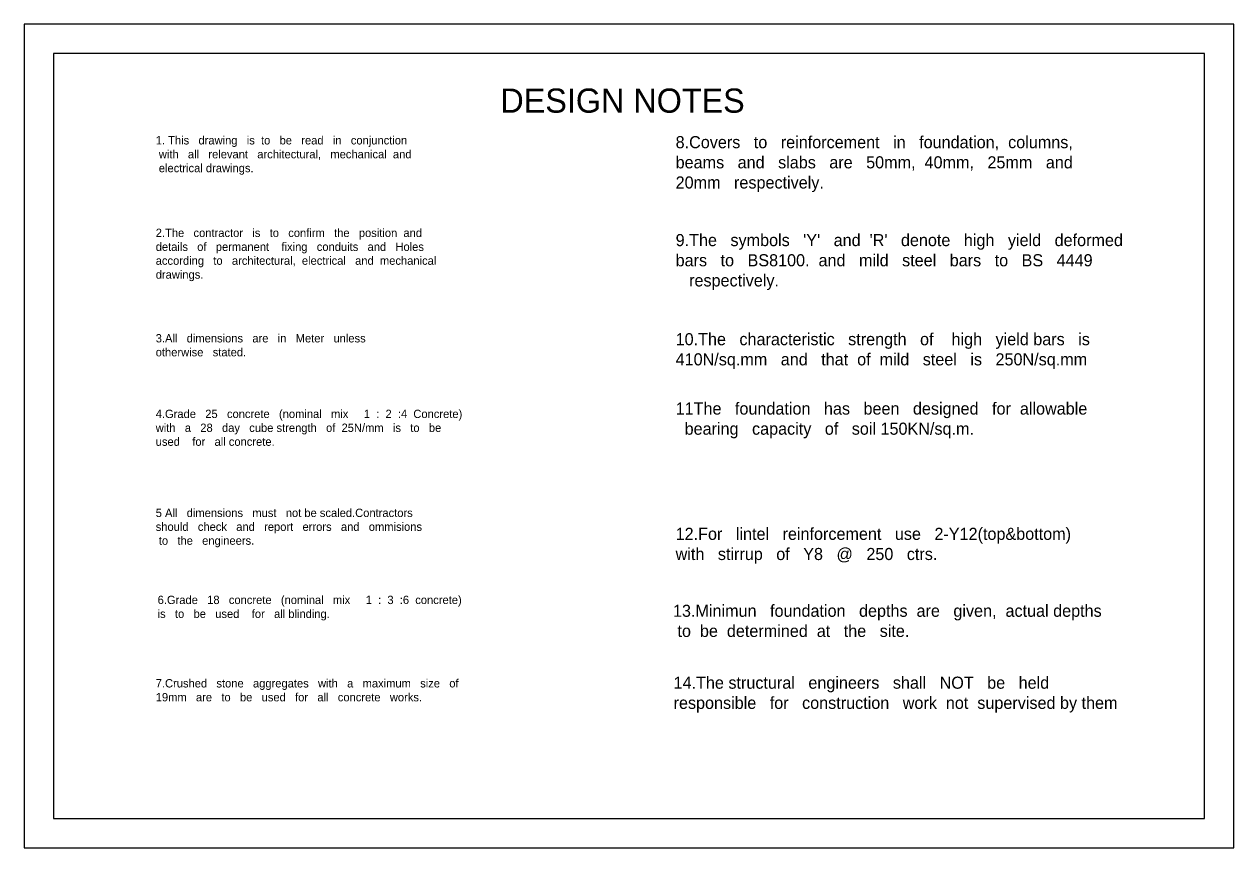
# Model space of a CAD drawing. Header units: inches. Extents: x 23 to 2032867, y 13 to 664695.
# Drawn here: x 342299 to 382943, y 16652 to 44326 of the extents above; entities that cross this region are included whole.
import ezdxf

# ---------------------------------------------------------------- set-up
doc = ezdxf.new("R2010")
doc.units = ezdxf.units.IN
doc.header["$MEASUREMENT"] = 0
doc.layers.add('Text blocks', color=7, linetype='Continuous')
doc.styles.add('Century Gothic_1', font='GOTHIC.TTF', dxfattribs={"height": 280})
doc.styles.add('GENERATED_STYLE_11', font='comic.ttf')

msp = doc.modelspace()

# ---------------------------------------------------------------- linework, layer by layer
at = {"linetype": 'Continuous'}
for points in [[(342298.546, 16651.526), (382943.018, 16651.526), (382943.018, 44326.411), (342298.546, 44326.411)], [(343283.506, 17636.486), (381958.058, 17636.486), (381958.058, 43341.451), (343283.506, 43341.451)]]:
    msp.add_lwpolyline(points, close=True, dxfattribs=at)

# ---------------------------------------------------------------- texts
at = {"layer": 'Text blocks', "color": 7, "attachment_point": 1}
for s, insert, char_height, width, style in [('DESIGN NOTES', (358298.872, 42164.609), 812.5, 10352.29171, 'GENERATED_STYLE_11'), ('1. This   drawing   is  to   be   read   in   conjunction \\P with   all   relevant   architectural,   mechanical  and\\P electrical drawings.  ', (346718.16, 40565.539), 280, 24162.05128, 'Century Gothic_1'), ('8.Covers   to   reinforcement   in   foundation,  columns, \\Pbeams   and   slabs   are   50mm,  40mm,   25mm   and\\P20mm   respectively.     ', (364187.788, 40565.539), 406.25, 24162.05128, 'GENERATED_STYLE_11'), ('2.The   contractor   is   to   confirm   the   position  and     \\Pdetails   of   permanent    fixing   conduits   and   Holes\\Paccording   to   architectural,  electrical   and  mechanical\\Pdrawings.     ', (346718.16, 37455.387), 280, 24162.05128, 'GENERATED_STYLE_11'), ("9.The   symbols   'Y'   and  'R'   denote   high   yield   deformed\\Pbars   to   BS8100.  and   mild   steel   bars   to   BS   4449   \\P   respectively.     ", (364187.788, 37274.799), 406.25, 24162.05128, 'GENERATED_STYLE_11'), ('3.All   dimensions   are   in   Meter   unless    \\Potherwise   stated.\\P     ', (346718.16, 33913.268), 280, 24162.05128, 'GENERATED_STYLE_11'), ('10.The   characteristic   strength   of    high   yield bars   is\\P410N/sq.mm   and   that  of  mild   steel   is   250N/sq.mm \\P    ', (364187.788, 33945.376), 406.25, 24162.05128, 'GENERATED_STYLE_11'), ('4.Grade   25   concrete   (nominal   mix     1  :  2  :4  Concrete)    \\Pwith   a   28   day   cube strength   of  25N/mm   is   to   be\\Pused    for   all concrete.     ', (346718.16, 31372.463), 280, 24162.05128, 'GENERATED_STYLE_11'), ('11The   foundation   has   been   designed   for  allowable \\P  bearing   capacity   of   soil 150KN/sq.m.\\P     ', (364187.788, 31615.443), 406.25, 24162.05128, 'GENERATED_STYLE_11'), ('5 All   dimensions   must   not be scaled.Contractors   \\Pshould   check   and   report   errors   and   ommisions \\P to   the   engineers. ', (346718.16, 28047.344), 280, 24162.05128, 'GENERATED_STYLE_11'), ('12.For   lintel   reinforcement   use   2-Y12(top&bottom)   \\Pwith   stirrup   of   Y8   @   250   ctrs.\\P       ', (364187.788, 27404.646), 406.25, 24162.05128, 'GENERATED_STYLE_11'), ('6.Grade   18   concrete   (nominal   mix     1  :  3  :6  concrete)    \\Pis   to   be   used    for   all blinding.     ', (346782.173, 25122.055), 280, 24162.05128, 'GENERATED_STYLE_11'), ('13.Minimun   foundation   depths  are   given,  actual depths \\P to  be  determined  at   the   site.    ', (364098.792, 24819.603), 406.25, 24162.05128, 'GENERATED_STYLE_11'), ('14.The structural   engineers   shall   NOT   be   held\\Presponsible   for   construction   work  not  supervised by them       ', (364118.974, 22403.21), 406.25, 24162.05128, 'GENERATED_STYLE_11'), ('7.Crushed   stone   aggregates   with   a   maximum   size   of  \\P19mm   are   to   be   used   for   all   concrete   works.     ', (346718.16, 22319.392), 280, 24162.05128, 'GENERATED_STYLE_11')]:
    msp.add_mtext(s, dxfattribs=dict(at, insert=insert, char_height=char_height, width=width, style=style))

doc.saveas('drawing.dxf')
